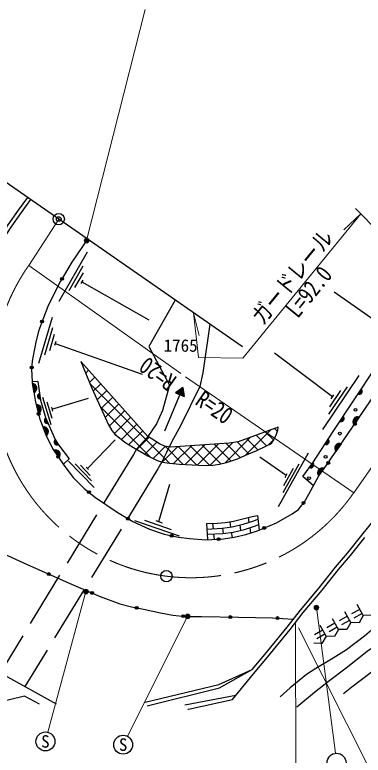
# Model space of a CAD drawing. Units: millimetres, scale not verified. Extents: x 40000 to 680000, y 20000 to 380000.
# Drawn here: x 365272 to 402174, y 239403 to 317786 of the extents above; entities that cross this region are included whole.
import ezdxf
from ezdxf.enums import TextEntityAlignment as Align

# ---------------------------------------------------------------- set-up
doc = ezdxf.new("R2010")
doc.units = ezdxf.units.MM
doc.header["$LTSCALE"] = 1000
doc.header["$PDMODE"] = 32
doc.header["$PDSIZE"] = 500
doc.linetypes.add('CHAIN', pattern=[18.5, 12, -1.5, 3.5, -1.5])
doc.linetypes.add('DASHED', pattern=[7.5, 6, -1.5])
for name, color, linetype, lineweight in [('M-BGD', 7, 'Continuous', 25), ('M-BMK', 2, 'CHAIN', 13), ('M-BMK-OTRS', 5, 'Continuous', 25), ('M-BMK-SRVR', 3, 'Continuous', 25), ('M-STR-HTXT', 7, 'Continuous', 13), ('M-STR-STRC', 7, 'Continuous', 25)]:
    doc.layers.add(name, color=color, linetype=linetype, lineweight=lineweight)
doc.layers.add('M-BMK-HTXT', color=7, linetype='Continuous')
doc.layers.add('M-OTRS', color=6, linetype='Continuous')
doc.styles.add('ＭＳ ゴシック', font='')
doc.styles.get('ＭＳ ゴシック').set_extended_font_data('MS Gothic')

msp = doc.modelspace()

# ---------------------------------------------------------------- hatches: boundary and pattern name
at = {"layer": 'M-BGD'}
for points in [[(370351, 289961, -1), (370201, 289701, -0.41421), (370146, 289906, -0.41421)], [(368212, 285451, -1), (368111, 285168, -0.41421), (368020, 285360, -0.41421)], [(367073, 280600, -0.41421), (367214, 280441, -0.41421), (367055, 280301, -1)], [(367124, 278756, -0.82183), (367286, 277779)], [(383217, 277390), (383069, 278322), (382296, 277780)], [(367904, 277721), (367997, 277102, -0.84072)], [(401633, 277640), (401979, 278161, -0.84072)], [(367539, 276532, -0.82183), (367783, 275572)], [(367758, 275670, -1), (367831, 275379, -0.41421), (367649, 275488, -0.41421)], [(399710, 274743), (400056, 275264, -0.84072)], [(401236, 274379, -0.82183), (401795, 275196)], [(368544, 275094), (368798, 274522, -0.84072)], [(401215, 274349, -0.41421), (401176, 274557, -0.41421), (401385, 274597, -1)], [(368249, 274154, -0.82183), (368605, 273229)], [(369562, 272813), (369877, 272272, -0.84072)], [(398121, 272324), (398462, 272848, -0.84072)], [(399305, 271555, -0.82183), (399864, 272373)], [(369399, 271696, -0.82183), (369946, 270870)], [(369777, 271126, -1), (369942, 270875, -1)], [(398393, 270222, -0.41421), (398354, 270430, -0.41421), (398562, 270469, -1)], [(396485, 269859), (396839, 270375, -0.84072)], [(397463, 268970, -0.82183), (398057, 269763)], [(373007, 267345, -0.41421), (373218, 267370, -0.41421), (373242, 267159, -1)], [(395758, 265985, -0.41421), (395733, 266196, -0.41421), (395943, 266222, -1)], [(377127, 264519, -1), (377383, 264363, -1)], [(391556, 263401, -0.41421), (391636, 263597, -0.41421), (391832, 263517, -1)], [(381747, 262675, -1), (382041, 262612, -1)], [(386712, 262273, -0.41421), (386855, 262430, -0.41421), (387012, 262287, -1)], [(368734, 258643, -1), (369007, 258520, -1)], [(373314, 256637, -1), (373590, 256520, -0.41421), (373393, 256441, -0.41421)], [(378037, 255032, -1), (378331, 254972, -1)], [(382952, 254143, -1), (383251, 254114, -0.41421), (383087, 253979, -0.41421)], [(387950, 254033, -0.41421), (388102, 254180, -0.41421), (388250, 254028, -1)], [(392948, 253931, -1), (393248, 253909, -0.41421), (393087, 253770, -0.41421)]]:
    msp.add_hatch(color=256, dxfattribs=at).paths.add_polyline_path(points)
at = {"layer": 'M-STR-HTXT'}
for points in [[(373089, 294002, -1), (372650, 293763, -0.41421), (372750, 294102, -0.41421)], [(372593, 256602, -0.41421), (372689, 256943, -0.41421), (373029, 256847, -1)], [(397072, 254834, -0.41421), (397030, 255185, -0.41421), (397381, 255227, -1)], [(383339, 254023, -0.41421), (383501, 254338, -0.41421), (383815, 254176, -1)]]:
    msp.add_hatch(color=256, dxfattribs=at).paths.add_polyline_path(points)

# ---------------------------------------------------------------- linework, layer by layer
at = {"layer": 'M-BGD'}
for p, q in [((372930, 292646), (369922, 287444)), ((372488, 291163), (370987, 288566)), ((372500, 290464), (371599, 288905)), ((372466, 289686), (372256, 289323)), ((372361, 289504), (379476, 285501)), ((404141, 284865), (399087, 288405)), ((369241, 285742), (367772, 280853)), ((369283, 284631), (368420, 281757)), ((369455, 283952), (368937, 282228)), ((369601, 283188), (369480, 282786)), ((369541, 282987), (378773, 279731)), ((398921, 277343), (392768, 281977)), ((372279, 281035), (372518, 280795)), ((372460, 280861), (372382, 280784)), ((373096, 280150), (372775, 279829)), ((373732, 279440), (373167, 278875)), ((397900, 273891), (401734, 279589)), ((367720, 278955), (367097, 278919)), ((367124, 278756), (367286, 277779)), ((373220, 278746), (381642, 270325)), ((374369, 278729), (373572, 277932)), ((383069, 278322), (382296, 277780)), ((383069, 278322), (383217, 277390)), ((398541, 275489), (400495, 278393)), ((367997, 277102), (367904, 277721)), ((375005, 278018), (373998, 277011)), ((382757, 277585), (381121, 273717)), ((382296, 277780), (383217, 277390)), ((398633, 276271), (399806, 278013)), ((398784, 277140), (399058, 277546)), ((401979, 278161), (401633, 277640)), ((368191, 277293), (369082, 274428)), ((368655, 276809), (369190, 275090)), ((369209, 276039), (373072, 277200)), ((375641, 277307), (374424, 276091)), ((367539, 276532), (367783, 275572)), ((369147, 276239), (369272, 275838)), ((374334, 276285), (379694, 270926)), ((376278, 276597), (374843, 275162)), ((376914, 275886), (375272, 274244)), ((377550, 275175), (375825, 273450)), ((400056, 275264), (399710, 274743)), ((401236, 274379), (401795, 275196)), ((368798, 274522), (368544, 275094)), ((378187, 274465), (376564, 272842)), ((368249, 274154), (368605, 273229)), ((378823, 273754), (377353, 272284)), ((392378, 273839), (389710, 271170)), ((391807, 273630), (392665, 272772)), ((392793, 273991), (393097, 273687)), ((369877, 272272), (369562, 272813)), ((372958, 269772), (375911, 272800)), ((375838, 273435), (375971, 273302)), ((379495, 273078), (378183, 271767)), ((390252, 273060), (387560, 270367)), ((389836, 272907), (391017, 271726)), ((390822, 273268), (391941, 272149)), ((392674, 272787), (392136, 272250)), ((398462, 272848), (398121, 272324)), ((380312, 272549), (379041, 271278)), ((381208, 272098), (379920, 270810)), ((382534, 272077), (380897, 270440)), ((381217, 272097), (383118, 270195)), ((383972, 272168), (382084, 270280)), ((382581, 272080), (384550, 270111)), ((385410, 272259), (383334, 270183)), ((383848, 272160), (385923, 270085)), ((386848, 272350), (384606, 270107)), ((385114, 272240), (387108, 270247)), ((388323, 272478), (385931, 270085)), ((386381, 272320), (388153, 270549)), ((387648, 272401), (389142, 270907)), ((388835, 272560), (390073, 271323)), ((399305, 271555), (399864, 272373)), ((369399, 271696), (369946, 270870)), ((393217, 265735), (396381, 271427)), ((371027, 270765), (370392, 270195)), ((370960, 270524), (373671, 267760)), ((394013, 269018), (391221, 270971)), ((371654, 270244), (373405, 268460)), ((372219, 270098), (373269, 269027)), ((372835, 269897), (373081, 269647)), ((393687, 267197), (395387, 270256)), ((393765, 267954), (394785, 269790)), ((396839, 270375), (396485, 269859)), ((397463, 268970), (398057, 269763)), ((393894, 268804), (394132, 269232)), ((380544, 264133), (381691, 268102)), ((377946, 264263), (382675, 262641)), ((379008, 264279), (381846, 263306)), ((380213, 264246), (380875, 264019)), ((389994, 264557), (390071, 264047)), ((390966, 264784), (391154, 263232)), ((385560, 263942), (385691, 262225)), ((386228, 263958), (386278, 263376)), ((387278, 263426), (387325, 262866)), ((388038, 264113), (388123, 263554)), ((389102, 263768), (389186, 263212)), ((390156, 263485), (390242, 262923)), ((386326, 262817), (386374, 262257)), ((388207, 262999), (388291, 262444)), ((401806, 254843), (400933, 254355)), ((402172, 254188), (401519, 255356)), ((400496, 254111), (399623, 253623)), ((400862, 253456), (400231, 254586)), ((402050, 254406), (401177, 253919)), ((402172, 254188), (401736, 253429)), ((403046, 254225), (402172, 254188)), ((399187, 253380), (398314, 252892)), ((399553, 252725), (398922, 253854)), ((400740, 253675), (399867, 253187)), ((400862, 253456), (400427, 252698)), ((401736, 253429), (400862, 253456)), ((397877, 252648), (397004, 252160)), ((398243, 251993), (397612, 253122)), ((399431, 252943), (398558, 252455)), ((399553, 252725), (399118, 251966)), ((400427, 252698), (399553, 252725)), ((398121, 252211), (397248, 251724)), ((398243, 251993), (397808, 251235)), ((399118, 251966), (398243, 251993)), ((397808, 251235), (396934, 251262)), ((383273, 244738), (388689, 245762))]:
    msp.add_line(p, q, dxfattribs=at)
for points in [[(366613, 298458), (365632, 297091), (364529, 295542), (363411, 293814), (362368, 291878), (361608, 290114), (360952, 288625), (360430, 287285), (359803, 285521), (359356, 283764), (359013, 282155), (358699, 280512), (358401, 278189), (358237, 276307), (358222, 274118), (358431, 272874), (359027, 270253), (359504, 268049), (359563, 266902), (358141, 265445), (355095, 262741), (351642, 259854), (348842, 257760), (346255, 255844)], [(366942, 298230), (365957, 296858), (364860, 295317), (363756, 293610), (362729, 291703), (361974, 289955), (361321, 288472), (360805, 287145), (360186, 285405), (359746, 283673), (359405, 282076), (359094, 280449), (358799, 278146), (358637, 276288), (358622, 274150), (358823, 272952), (359417, 270340), (359901, 268102)], [(372975, 294035), (371299, 291612), (370126, 289570), (369398, 288203), (368756, 286893), (368302, 285706), (367795, 284281), (367490, 283130), (367315, 282254), (367105, 281120), (367053, 280274), (367097, 278919), (367313, 277617), (367481, 276764), (367935, 274972), (368628, 273169), (369274, 271885), (370458, 270095), (371459, 268789), (372628, 267644), (373836, 266691), (376121, 265130), (377774, 264126), (379537, 263329), (381084, 262817), (382621, 262488), (383771, 262343), (385507, 262217), (387363, 262304), (388513, 262478), (389750, 262768), (390968, 263154), (392974, 263997), (394666, 264954), (395315, 265420), (395943, 266222), (396407, 267043), (397462, 268969), (398303, 270090), (404727, 279485)], [(382244, 287590), (379473, 282654), (381642, 278589), (380931, 275892), (380270, 274467), (379303, 273031), (378152, 271785)], [(385931, 285027), (385185, 279881), (384859, 278452), (382813, 274286), (381913, 272612), (381327, 271456), (380846, 270454)], [(396897, 267937), (395770, 268903), (396849, 270371), (398995, 273666), (405751, 283842)], [(367720, 278955), (368012, 277003), (368523, 275141), (369547, 272840), (369893, 272245), (371027, 270765)], [(418669, 268288), (418337, 266606), (417858, 265036), (417221, 263625), (416301, 262010), (415155, 260280), (414026, 258680), (412416, 256679), (410838, 254892), (409249, 253438), (407185, 251554), (404931, 249725), (402889, 248058), (400974, 246600), (400084, 245898)], [(416066, 266128), (415513, 264743), (414754, 263402), (412898, 260347), (411771, 258983), (410828, 257765), (409186, 255960), (407821, 254420), (406385, 253121), (405472, 252409), (404169, 251482), (402582, 250371), (400356, 248619), (398501, 247202), (397014, 246030), (395133, 244478)], [(390408, 248488), (391747, 250046), (394111, 252960), (395518, 254760), (397502, 257136), (399242, 259301), (400510, 260793), (402045, 262694), (404118, 265267)], [(385560, 263942), (386726, 263969), (387548, 264033), (388444, 264178), (389431, 264409), (390406, 264665), (390966, 264784)], [(385606, 263345), (387252, 263422), (388301, 263580), (389452, 263850), (390580, 264208), (391014, 264390)], [(385648, 262785), (387307, 262863), (388407, 263029), (389601, 263309), (390774, 263681), (391084, 263811)], [(347348, 253538), (352161, 256817), (355676, 259211), (358611, 261180), (360374, 262327), (363739, 260884), (366895, 259466), (371292, 257497), (374329, 256206), (376391, 255429), (377645, 255113), (379082, 254817), (380713, 254461), (381997, 254237), (383368, 254102), (385030, 254082), (388970, 254015), (392560, 253958), (394769, 253802)], [(383589, 244277), (383661, 244271), (388320, 245312), (390539, 248026), (392054, 249790), (394424, 252711), (395829, 254509), (397811, 256882), (399551, 259046), (400818, 260538), (402356, 262443)], [(407911, 257822), (407041, 256880), (405961, 255538), (404272, 253684), (402317, 252019), (400407, 250574), (398988, 249681), (397150, 248564), (396174, 247948), (395378, 247312), (394455, 246520), (393389, 245593)], [(379079, 245023), (386894, 246881), (390408, 248488)], [(379298, 244638), (386946, 246551), (390408, 248488)], [(357005, 246302), (364180, 247882), (369637, 244829)], [(367891, 244806), (366289, 245637), (360206, 244174)]]:
    msp.add_lwpolyline(points, dxfattribs=at)
msp.add_lwpolyline([(393156, 274124), (388933, 272576), (387976, 272421), (381754, 272028), (381141, 272107), (380598, 272363), (379335, 273182), (372258, 281086), (373422, 278256), (374705, 275485), (375149, 274443), (375554, 273792), (375899, 273358), (376353, 273003), (376935, 272559), (377833, 271967), (379372, 271090), (380359, 270587), (380901, 270439), (381671, 270320), (382710, 270219), (384713, 270101), (385622, 270073), (386242, 270097), (386963, 270208), (387709, 270407), (388863, 270775), (389627, 271135), (390902, 271673), (391949, 272153), (392448, 272411), (392625, 272698), (392954, 273301), (393143, 273812)], close=True, dxfattribs=at)
at = {"layer": 'M-BGD', "linetype": 'DASHED'}
for points in [[(378152, 271785), (377849, 271250), (363466, 247725)], [(380846, 270454), (380435, 269728), (366340, 246673)]]:
    msp.add_lwpolyline(points, dxfattribs=at)
at = {"layer": 'M-BGD'}
for centre in [(370276, 289831), (368161, 285310), (367064, 280451), (401356, 275957), (367795, 275525), (401300, 274473), (399699, 273449), (369859, 271000), (398198, 270989), (398478, 270345), (396442, 268721), (373125, 267252), (395851, 266104), (377255, 264441), (391694, 263459), (381894, 262643), (386862, 262280), (368871, 258581), (373452, 256579), (378184, 255002), (383102, 254128), (388100, 254030), (393098, 253920)]:
    msp.add_circle(centre, 150, dxfattribs=at)
for centre, radius, start, end in [((367109, 278252), 505, 290.62218, 88.28037), ((368004, 277420), 318, 108.39987, 268.61761), ((401761, 277931), 318, 246.31127, 46.529), ((367566, 276028), 505, 295.38774, 93.04593), ((399838, 275034), 318, 246.31127, 46.529), ((401596, 274732), 505, 66.80629, 224.46448), ((368721, 274830), 318, 123.87304, 284.09077), ((368336, 273657), 505, 302.20781, 99.86601), ((369767, 272570), 318, 130.06435, 290.28208), ((398246, 272616), 318, 246.8103, 47.02803), ((399665, 271908), 505, 66.80629, 224.46448), ((369591, 271229), 505, 314.64694, 112.30513), ((396617, 270148), 318, 245.437, 45.65474), ((397838, 269308), 505, 64.2869, 221.94509)]:
    msp.add_arc(centre, radius, start, end, dxfattribs=at)
at = {"layer": 'M-BMK'}
msp.add_line((366757, 291262), (369925, 296155), dxfattribs=at)
msp.add_lwpolyline([(401170, 267184), (408580, 277817), (412918, 283964), (420523, 293328), (425584, 298607), (430298, 303089), (443683, 314833)], dxfattribs=at)
msp.add_arc((383941, 279190), 21000, 144.91206, 325.12859, dxfattribs=at)
at = {"layer": 'M-BMK-OTRS'}
msp.add_line((389394, 282620), (339605, 317236), dxfattribs=at)
at = {"layer": 'M-BMK-SRVR'}
for centre in [(369925, 296155), (381328, 258354)]:
    msp.add_circle(centre, 600, dxfattribs=at)
at = {"layer": 'M-OTRS'}
msp.add_point((369925, 296155), dxfattribs=at)
at = {"layer": 'M-STR-HTXT'}
for p, q in [((372869, 293883), (379096, 318335)), ((401365, 297275), (409619, 288805)), ((401923, 296702), (400119, 295036)), ((366757, 291262), (382874, 279806)), ((384209, 286224), (384807, 283843)), ((383349, 279468), (401170, 267184)), ((372811, 256725), (368777, 241824)), ((397226, 255030), (399225, 239601)), ((383577, 254100), (377195, 241409)), ((395011, 253329), (395031, 230723)), ((395310, 252890), (406119, 231507))]:
    msp.add_line(p, q, dxfattribs=at)
msp.add_lwpolyline([(384209, 286224), (384713, 281514), (389428, 281425), (401923, 296702)], dxfattribs=at)
for centre in [(372869, 293883), (372811, 256725), (397226, 255030), (383577, 254100)]:
    msp.add_circle(centre, 250, dxfattribs=at)
at = {"layer": 'M-STR-STRC'}
for centre in [(368516, 240859), (376746, 240516), (399354, 238609)]:
    msp.add_circle(centre, 1000, dxfattribs=at)

# ---------------------------------------------------------------- texts
at = {"layer": 'M-BMK-HTXT', "style": 'ＭＳ ゴシック'}
msp.add_text('1765', height=1320, dxfattribs=at).set_placement((382839, 282775), align=Align.MIDDLE_CENTER)
at = {"layer": 'M-STR-HTXT', "style": 'ＭＳ ゴシック', "width": 0.8}
msp.add_text('ガードレール', height=1833, rotation=50.721, dxfattribs=at).set_placement((395789, 289121), align=Align.BOTTOM_CENTER)
msp.add_text('L=92.0', height=1833, rotation=50.964, dxfattribs=at).set_placement((395704, 289040), align=Align.TOP_CENTER)
msp.add_text('R=20', height=1833, rotation=144.596, dxfattribs=at).set_placement((382874, 279806), align=Align.BOTTOM_LEFT)
msp.add_text('R=20', height=1833, rotation=325.421, dxfattribs=at).set_placement((385302, 278122), align=Align.TOP_LEFT)
at = {"layer": 'M-STR-STRC', "style": 'ＭＳ ゴシック'}
for p in [(368516, 240859), (376746, 240516)]:
    msp.add_text('S', height=1320, dxfattribs=at).set_placement(p, align=Align.MIDDLE_CENTER)

doc.saveas('drawing.dxf')
